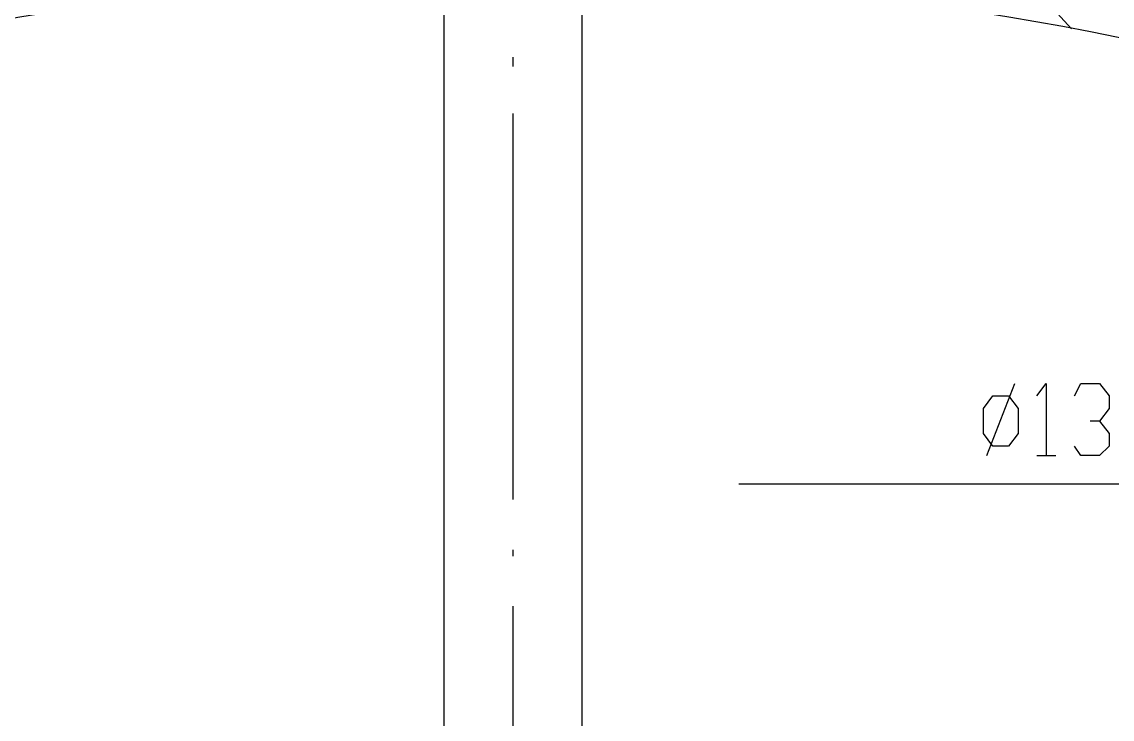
# Model space of a CAD drawing. Header units: millimetres. Extents: x -2210 to 6171, y -6737 to 5572.
# Drawn here: x -24 to 652, y 2461 to 2894 of the extents above; entities that cross this region are included whole.
import ezdxf

# ---------------------------------------------------------------- set-up
doc = ezdxf.new("R2010")
doc.units = ezdxf.units.MM
doc.layers.add('1', color=7, linetype='Continuous')

msp = doc.modelspace()

# ---------------------------------------------------------------- linework, layer by layer
at = {"layer": '1', "color": 0, "lineweight": 25}
for points in [[(237.34, 2967.07), (237.34, 2280.3)], [(322.95, 2967.07), (322.95, 2280.3)], [(626.45, 2889.25), (608.94, 2908.71)], [(280.15, 2871.74), (280.15, 2865.91)], [(280.15, 2836.72), (280.15, 2597.42)], [(573.92, 2624.66), (591.43, 2669.41)], [(605.05, 2661.63), (610.88, 2669.41), (610.88, 2624.66)], [(628.39, 2661.63), (632.29, 2669.41), (643.96, 2669.41), (649.8, 2661.63), (649.8, 2653.84), (643.96, 2646.06), (638.12, 2646.06)], [(577.81, 2630.5), (571.97, 2638.28), (571.97, 2653.84), (577.81, 2661.63), (587.54, 2661.63), (593.38, 2653.84), (593.38, 2638.28), (587.54, 2630.5), (577.81, 2630.5)], [(643.96, 2646.06), (649.8, 2638.28), (649.8, 2630.5), (643.96, 2624.66), (632.29, 2624.66), (628.39, 2630.5)], [(605.05, 2624.66), (616.72, 2624.66)], [(420.22, 2607.15), (873.53, 2607.15)], [(280.15, 2566.3), (280.15, 2562.4)], [(280.15, 2531.28), (280.15, 2291.98)]]:
    msp.add_lwpolyline(points, dxfattribs=at)
for points in [[(214, 2934), (214, 2934), (134.23, 2930.11), (134.23, 2930.11), (-19.47, 2918.44), (-165.38, 2891.2), (-311.29, 2840.61), (-311.29, 2840.61), (-373.55, 2815.32), (-373.55, 2815.32)], [(237.34, 2920.38), (237.34, 2920.38), (169.25, 2916.49), (169.25, 2916.49), (-103.12, 2908.71), (-661.49, 2784.19), (-715.96, 2455.4), (-715.96, 2455.4), (-719.85, 2420.38), (-719.85, 2420.38)], [(1280.15, 2420.38), (1280.15, 2420.38), (1278.2, 2455.4), (1278.2, 2455.4), (1221.78, 2784.19), (665.36, 2908.71), (392.99, 2916.49), (392.99, 2916.49), (322.95, 2920.38), (322.95, 2920.38)]]:
    msp.add_open_spline(points, degree=3, knots=[0, 0, 0, 0, 1, 1, 1, 2, 2, 2, 3, 3, 3, 3], dxfattribs=at)

doc.saveas('drawing.dxf')
